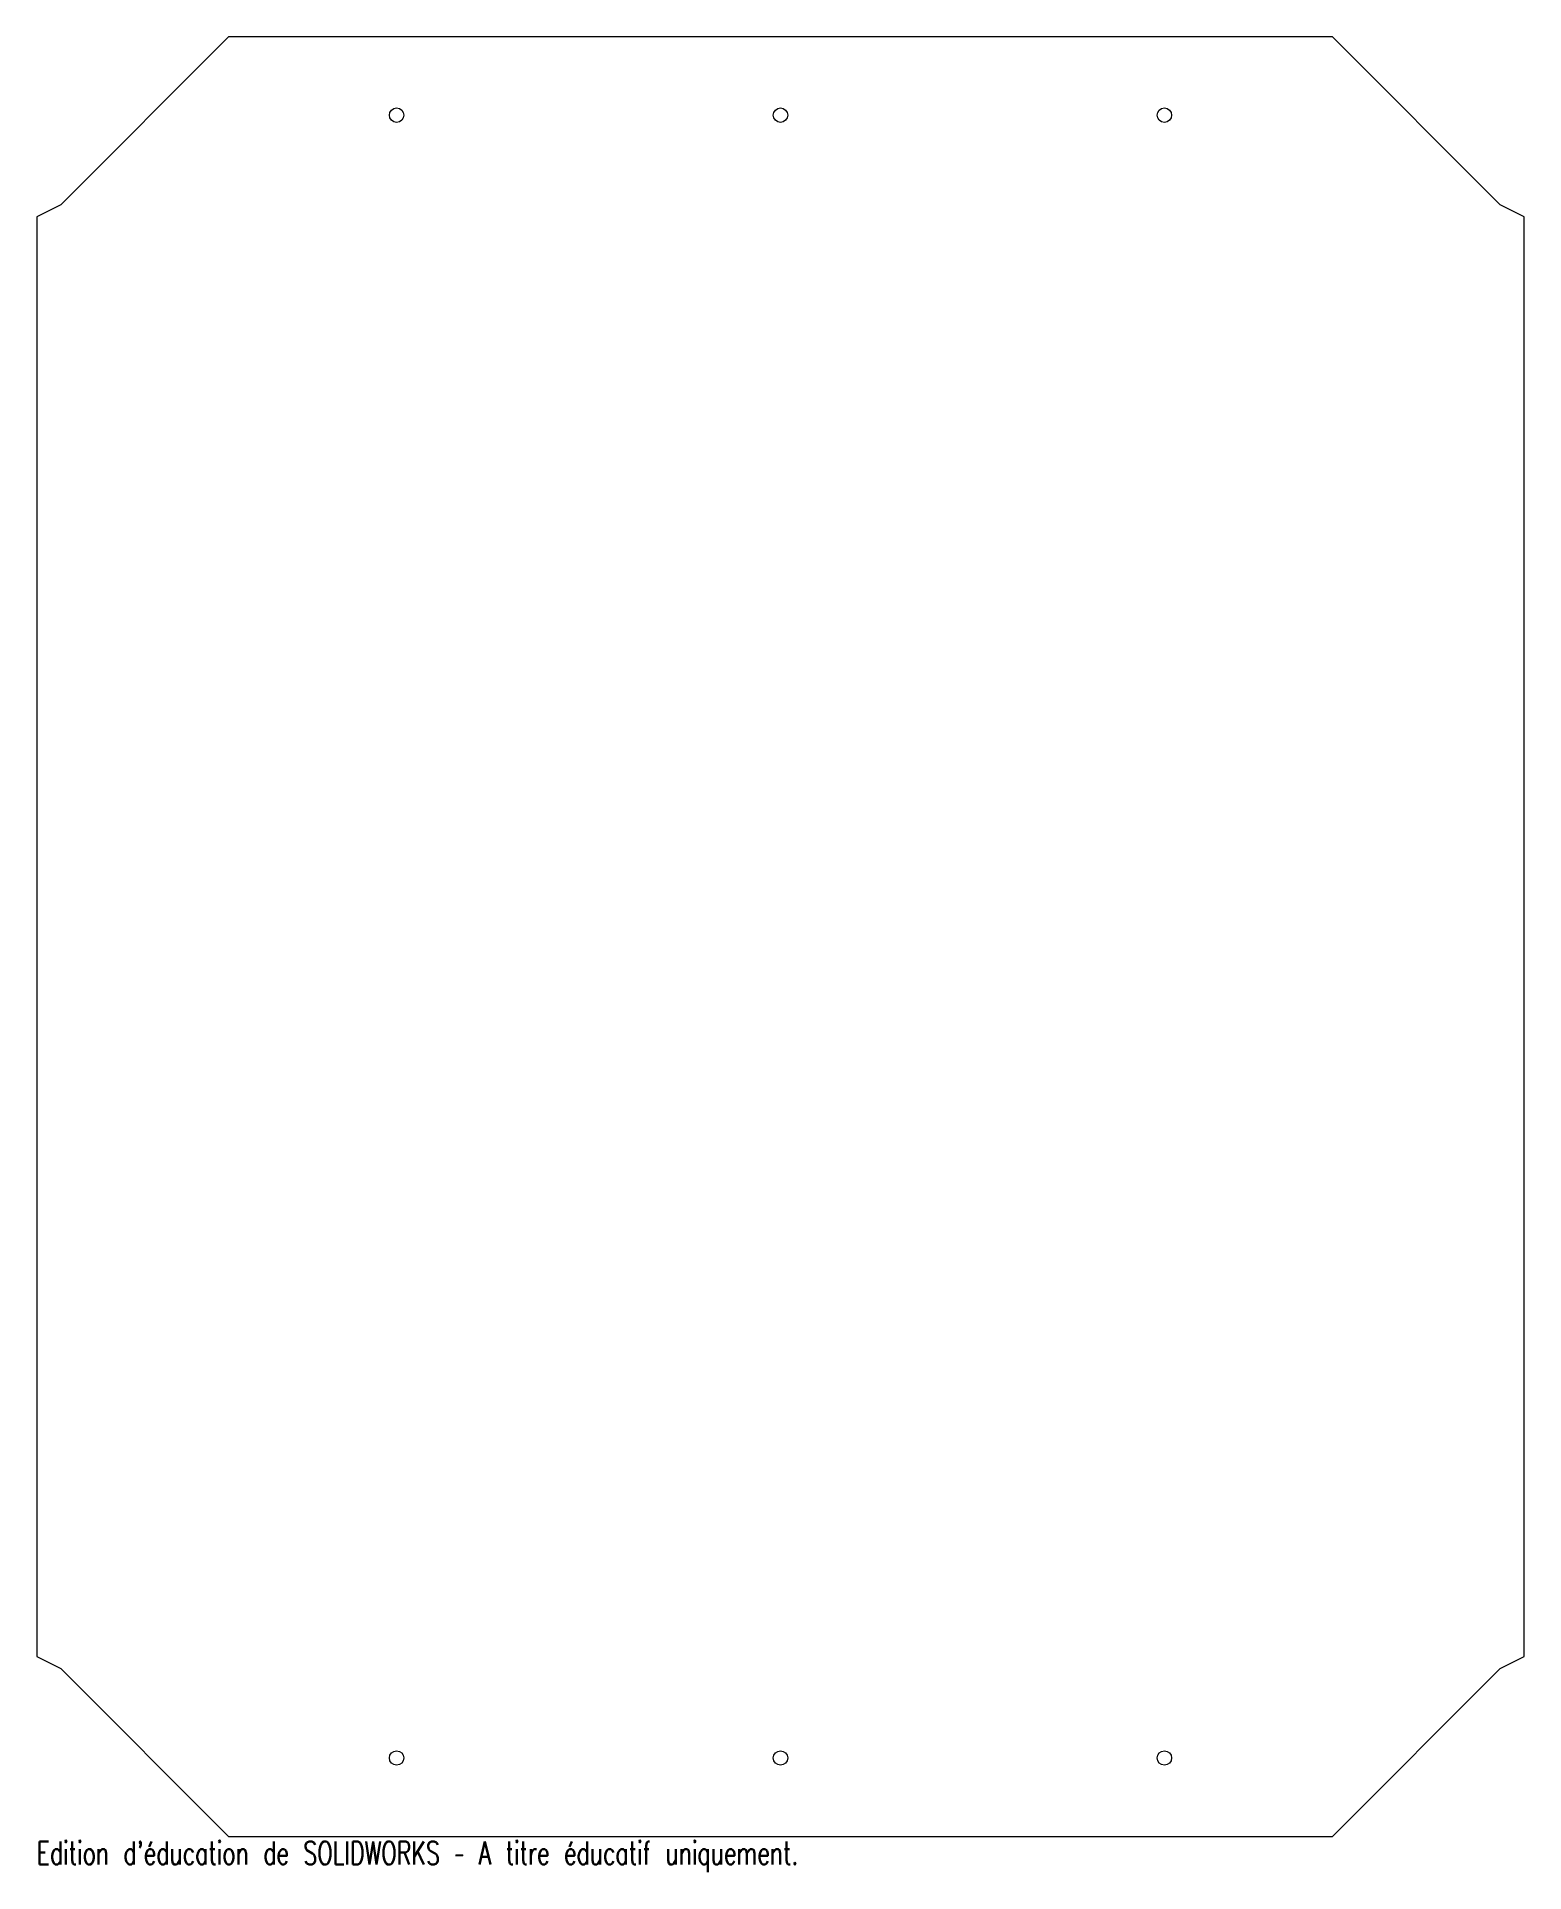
# Model space of a CAD drawing. Header units: millimetres. Extents: x -155 to 155, y -195 to 188.
import ezdxf

# ---------------------------------------------------------------- set-up
doc = ezdxf.new("R2010")
doc.units = ezdxf.units.MM
doc.styles.add('SLDTEXTSTYLE0', font='TXT', dxfattribs={"width": 0.7, "bigfont": 'bigfont'})

msp = doc.modelspace()

# ---------------------------------------------------------------- linework, layer by layer
at = {"color": 7, "linetype": 'Continuous', "lineweight": 15}
for p, q in [((-115, 187.5), (-150, 152.5)), ((115, 187.5), (-115, 187.5)), ((150, 152.5), (115, 187.5)), ((-150, 152.5), (-155, 150)), ((-155, 150), (-155, -150)), ((155, 150), (150, 152.5)), ((155, -150), (155, 150)), ((-155, -150), (-150, -152.5)), ((-150, -152.5), (-115, -187.5)), ((115, -187.5), (150, -152.5)), ((150, -152.5), (155, -150)), ((-115, -187.5), (115, -187.5))]:
    msp.add_line(p, q, dxfattribs=at)
for centre in [(-80, 171.15), (0, 171.15), (80, 171.15), (-80, -171.15), (0, -171.15), (80, -171.15)]:
    msp.add_circle(centre, 1.5, dxfattribs=at)

# ---------------------------------------------------------------- texts
at = {"color": 7, "linetype": 'Continuous', "insert": (-155, -188.52), "char_height": 4.8336, "attachment_point": 1, "style": 'SLDTEXTSTYLE0'}
msp.add_mtext("Edition d'éducation de SOLIDWORKS – A titre éducatif uniquement.", dxfattribs=at)

doc.saveas('drawing.dxf')
